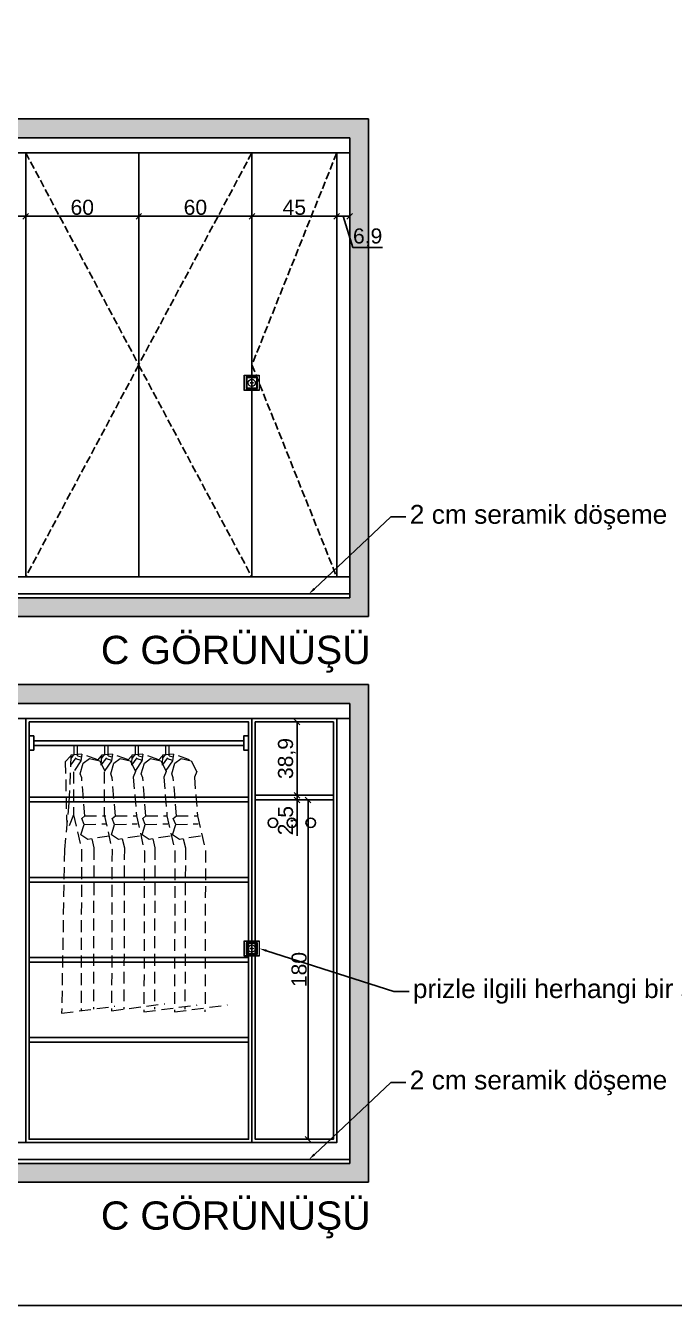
# Model space of a CAD drawing. Header units: millimetres. Extents: x 1064 to 14043, y 831 to 5538.
# Drawn here: x 5088 to 5432, y 831 to 1510 of the extents above; entities that cross this region are included whole.
import ezdxf
from ezdxf import colors
from ezdxf.entities.mleader import LeaderData, LeaderLine
from ezdxf.math import Vec2, Vec3

# ---------------------------------------------------------------- set-up
doc = ezdxf.new("R2010")
doc.units = ezdxf.units.MM
doc.set_wipeout_variables(frame=1)
doc.linetypes.add('( Hidden )', pattern=[0.375, 0.25, -0.125])
doc.linetypes.add('JIS_02_4.0', pattern=[5.5, 4, -1.5])
doc.layers.add('5_ID-Electrical _Priz', color=3, linetype='Continuous', lineweight=0)
doc.layers.add('symbol', color=8, linetype='Continuous')
doc.styles.get("Standard").update_dxf_attribs({"font": 'arial.ttf'})
doc.dimstyles.new('ISO-25', dxfattribs={"dimtxt": 8, "dimasz": 3, "dimexe": 1.25, "dimexo": 0.625, "dimtad": 1, "dimdec": 1, "dimtxsty": 'Standard', "dimblk": 'OBLIQUE', "dimcen": 2.5, "dimse1": 1, "dimse2": 1, "dimadec": 0, "dimazin": 0, "dimtfac": 1, "dimtdec": 1, "dimtmove": 0, "dimatfit": 3, "dimldrblk": 'OBLIQUE', "dimfxl": 1, "dimarcsym": 0})

# ---------------------------------------------------------------- blocks, each defined once
blk = doc.blocks.new('priz')
blk.add_wipeout([(12844.19, 13291.87), (12852.19, 13291.87), (12852.19, 13299.87), (12844.19, 13299.87)]).dxf.layer = '5_ID-Electrical _Priz'
at = {"layer": '5_ID-Electrical _Priz'}
for points in [[(12844.19, 13299.87), (12852.19, 13299.87), (12852.19, 13291.87), (12844.19, 13291.87)], [(12852.12, 13299.8), (12852.12, 13291.95), (12844.27, 13291.95), (12844.27, 13299.8)], [(12851.19, 13298.87), (12845.19, 13298.87), (12845.19, 13292.87), (12851.19, 13292.87)], [(12850.89, 13298.57), (12845.49, 13298.57), (12845.49, 13293.17), (12850.89, 13293.17)]]:
    blk.add_lwpolyline(points, close=True, dxfattribs=at)
for centre, radius in [((12848.2, 13295.85), 1.88), ((12847.6, 13295.88), 0.23), ((12848.72, 13295.87), 0.23)]:
    blk.add_circle(centre, radius, dxfattribs=at)
blk = doc.blocks.new('_Oblique')
at = {"color": 0, "linetype": 'ByBlock', "lineweight": -2}
blk.add_line((-0.5, -0.5), (0.5, 0.5), dxfattribs=at)
blk = doc.blocks.new('*D724')
at = {"color": 0, "lineweight": -2, "transparency": 16777216}
blk.add_line((5231.78, 1101.57), (5231.78, 1140.47), dxfattribs=at)
at = {"layer": 'Defpoints', "color": 0, "transparency": 16777216}
for p in [(5230.3, 1140.47), (5231.78, 1140.47), (5230.3, 1101.57)]:
    blk.add_point(p, dxfattribs=at)
at = {"color": 0, "lineweight": -2, "transparency": 16777216, "xscale": 3, "yscale": 3, "zscale": 3}
for p, rotation in [((5231.78, 1140.47), 90), ((5231.78, 1101.57), 270)]:
    blk.add_blockref('_Oblique', p, dxfattribs=dict(at, rotation=rotation))
at = {"color": 0, "transparency": 16777216, "insert": (5226.34, 1121.02), "char_height": 8, "attachment_point": 5, "rotation": 90}
blk.add_mtext('38,9', dxfattribs=at)
blk = doc.blocks.new('*D725')
at = {"color": 0, "lineweight": -2, "transparency": 16777216}
for p, q in [((5231.78, 1101.57), (5231.78, 1099.07)), ((5231.78, 1099.07), (5231.78, 1080.06))]:
    blk.add_line(p, q, dxfattribs=at)
at = {"layer": 'Defpoints', "color": 0, "transparency": 16777216}
for p in [(5227.14, 1101.57), (5227.14, 1099.07), (5231.78, 1099.07)]:
    blk.add_point(p, dxfattribs=at)
at = {"color": 0, "lineweight": -2, "transparency": 16777216, "xscale": 3, "yscale": 3, "zscale": 3}
for p, rotation in [((5231.78, 1101.57), 90), ((5231.78, 1099.07), 270)]:
    blk.add_blockref('_Oblique', p, dxfattribs=dict(at, rotation=rotation))
at = {"color": 0, "transparency": 16777216, "insert": (5226.34, 1088.06), "char_height": 8, "attachment_point": 5, "rotation": 90}
blk.add_mtext('2,5', dxfattribs=at)
blk = doc.blocks.new('*D726')
at = {"color": 0, "lineweight": -2, "transparency": 16777216}
blk.add_line((5237.55, 1099.07), (5237.55, 919.07), dxfattribs=at)
at = {"layer": 'Defpoints', "color": 0, "transparency": 16777216}
for p in [(5237.57, 1099.07), (5237.55, 919.07), (5237.57, 919.07)]:
    blk.add_point(p, dxfattribs=at)
at = {"color": 0, "lineweight": -2, "transparency": 16777216, "xscale": 3, "yscale": 3, "zscale": 3}
for p, rotation in [((5237.55, 1099.07), 90), ((5237.55, 919.07), 270)]:
    blk.add_blockref('_Oblique', p, dxfattribs=dict(at, rotation=rotation))
at = {"color": 0, "transparency": 16777216, "insert": (5232.84, 1009.07), "char_height": 8, "attachment_point": 5, "rotation": 90}
blk.add_mtext('180', dxfattribs=at)
blk = doc.blocks.new('*D730')
at = {"color": 0, "lineweight": -2, "transparency": 16777216}
blk.add_line((5027.8, 1408.71), (5087.79, 1408.71), dxfattribs=at)
at = {"layer": 'Defpoints', "color": 0, "transparency": 16777216}
for p in [(5027.8, 1419.96), (5087.79, 1422.92), (5087.79, 1408.71)]:
    blk.add_point(p, dxfattribs=at)
at = {"color": 0, "lineweight": -2, "transparency": 16777216, "xscale": 3, "yscale": 3, "zscale": 3, "rotation": 180}
blk.add_blockref('_Oblique', (5027.8, 1408.71), dxfattribs=at)
at = {"color": 0, "lineweight": -2, "transparency": 16777216, "xscale": 3, "yscale": 3, "zscale": 3}
blk.add_blockref('_Oblique', (5087.79, 1408.71), dxfattribs=at)
at = {"color": 0, "transparency": 16777216, "insert": (5057.8, 1413.42), "char_height": 8, "attachment_point": 5}
blk.add_mtext('60', dxfattribs=at)
blk = doc.blocks.new('*D731')
at = {"color": 0, "lineweight": -2, "transparency": 16777216}
blk.add_line((5087.79, 1408.71), (5147.8, 1408.71), dxfattribs=at)
at = {"layer": 'Defpoints', "color": 0, "transparency": 16777216}
for p in [(5087.79, 1422.92), (5147.8, 1423.96), (5147.8, 1408.71)]:
    blk.add_point(p, dxfattribs=at)
at = {"color": 0, "lineweight": -2, "transparency": 16777216, "xscale": 3, "yscale": 3, "zscale": 3, "rotation": 180}
blk.add_blockref('_Oblique', (5087.79, 1408.71), dxfattribs=at)
at = {"color": 0, "lineweight": -2, "transparency": 16777216, "xscale": 3, "yscale": 3, "zscale": 3}
blk.add_blockref('_Oblique', (5147.8, 1408.71), dxfattribs=at)
at = {"color": 0, "transparency": 16777216, "insert": (5117.8, 1413.42), "char_height": 8, "attachment_point": 5}
blk.add_mtext('60', dxfattribs=at)
blk = doc.blocks.new('*D732')
at = {"color": 0, "lineweight": -2, "transparency": 16777216}
blk.add_line((5147.8, 1408.71), (5207.79, 1408.71), dxfattribs=at)
at = {"layer": 'Defpoints', "color": 0, "transparency": 16777216}
for p in [(5207.79, 1427.52), (5147.8, 1423.96), (5207.79, 1408.71)]:
    blk.add_point(p, dxfattribs=at)
at = {"color": 0, "lineweight": -2, "transparency": 16777216, "xscale": 3, "yscale": 3, "zscale": 3, "rotation": 180}
blk.add_blockref('_Oblique', (5147.8, 1408.71), dxfattribs=at)
at = {"color": 0, "lineweight": -2, "transparency": 16777216, "xscale": 3, "yscale": 3, "zscale": 3}
blk.add_blockref('_Oblique', (5207.79, 1408.71), dxfattribs=at)
at = {"color": 0, "transparency": 16777216, "insert": (5177.8, 1413.42), "char_height": 8, "attachment_point": 5}
blk.add_mtext('60', dxfattribs=at)
blk = doc.blocks.new('*D733')
at = {"color": 0, "lineweight": -2, "transparency": 16777216}
blk.add_line((5207.79, 1408.71), (5252.81, 1408.71), dxfattribs=at)
at = {"layer": 'Defpoints', "color": 0, "transparency": 16777216}
for p in [(5207.79, 1427.52), (5252.81, 1425.15), (5252.81, 1408.71)]:
    blk.add_point(p, dxfattribs=at)
at = {"color": 0, "lineweight": -2, "transparency": 16777216, "xscale": 3, "yscale": 3, "zscale": 3, "rotation": 180}
blk.add_blockref('_Oblique', (5207.79, 1408.71), dxfattribs=at)
at = {"color": 0, "lineweight": -2, "transparency": 16777216, "xscale": 3, "yscale": 3, "zscale": 3}
blk.add_blockref('_Oblique', (5252.81, 1408.71), dxfattribs=at)
at = {"color": 0, "transparency": 16777216, "insert": (5230.3, 1413.4), "char_height": 8, "attachment_point": 5}
blk.add_mtext('45', dxfattribs=at)
blk = doc.blocks.new('*D734')
at = {"color": 0, "lineweight": -2, "transparency": 16777216}
for p, q in [((5252.81, 1408.71), (5259.71, 1408.71)), ((5256.26, 1408.71), (5261.24, 1392.1)), ((5261.24, 1392.1), (5277.12, 1392.1))]:
    blk.add_line(p, q, dxfattribs=at)
at = {"layer": 'Defpoints', "color": 0, "transparency": 16777216}
for p in [(5259.71, 1427.37), (5252.81, 1425.15), (5259.71, 1408.71)]:
    blk.add_point(p, dxfattribs=at)
at = {"color": 0, "lineweight": -2, "transparency": 16777216, "xscale": 3, "yscale": 3, "zscale": 3, "rotation": 180}
blk.add_blockref('_Oblique', (5252.81, 1408.71), dxfattribs=at)
at = {"color": 0, "lineweight": -2, "transparency": 16777216, "xscale": 3, "yscale": 3, "zscale": 3}
blk.add_blockref('_Oblique', (5259.71, 1408.71), dxfattribs=at)
at = {"color": 0, "transparency": 16777216, "insert": (5269.18, 1397.53), "char_height": 8, "attachment_point": 5}
blk.add_mtext('6,9', dxfattribs=at)
blk = doc.blocks.new('kesit 4')
h = blk.add_hatch()
h.set_pattern_fill('ANSI36', color=256, angle=270)
h.set_pattern_definition([(315, (-4516.5918, -8840.851), (6.1739261, -1.683798), [7.9375, -1.5875, 0, -1.5875])])
h.paths.add_polyline_path([(3149.18, 427.91), (2719.28, 427.91), (2719.28, 163.91), (3149.18, 163.91)])
h.paths.add_polyline_path([(3139.18, 173.91), (2729.28, 173.91), (2729.28, 417.91), (3139.18, 417.91)], flags=16)
for p, q in [((2719.28, 427.91), (2719.28, 163.91)), ((2719.28, 427.91), (3149.18, 427.91)), ((3149.18, 163.91), (3149.18, 427.91)), ((2729.28, 417.91), (2729.28, 173.91)), ((2729.28, 417.91), (3139.18, 417.91)), ((3139.18, 173.91), (3139.18, 417.91)), ((3139.18, 417.91), (3139.18, 401.91)), ((2729.28, 175.91), (3139.18, 175.91)), ((2729.28, 173.91), (3139.18, 173.91)), ((2719.28, 163.91), (3149.18, 163.91))]:
    blk.add_line(p, q)
at = {"color": 6}
ml = blk.add_multileader_mtext('Standard', dxfattribs=at)
ml.set_content('2 cm seramik döşeme', color=6)
ml.set_leader_properties()
ml.build(insert=Vec2(0, 0))
ctx = ml.context
ctx.base_point, ctx.char_height, ctx.plane_origin = Vec3(3168.99, 216.78), 10, Vec3(3119.87, 175.91)
notes = []
notes.append((ctx, [(0, (1, 1, 0), (3160.99, 216.78), (1, 0), 8, [(0, [(3117.47, 175.91)], 0, [])])]))
ctx.mtext.insert, ctx.mtext.flow_direction = Vec3(3170.99, 223.14), 5
for ctx, leaders in notes:
    for number, flags, end, landing, length, lines in leaders:
        leader = LeaderData()
        leader.index, (leader.has_last_leader_line, leader.has_dogleg_vector, leader.attachment_direction) = number, flags
        leader.last_leader_point, leader.dogleg_vector, leader.dogleg_length = Vec3(end), Vec3(landing), length
        for number, points, colour, breaks in lines:
            line = LeaderLine()
            line.index, line.vertices, line.color, line.breaks = number, Vec3.list(points), colors.encode_raw_color(colour), breaks
            leader.lines.append(line)
        ctx.leaders.append(leader)
at = {"layer": '5_ID-Electrical _Priz'}
blk.add_blockref('priz', (-9761.02, -13007.96), dxfattribs=at)

msp = doc.modelspace()

# ---------------------------------------------------------------- linework, layer by layer
msp.add_lwpolyline([(2303.36581, 1523.72753), (6611.18755, 1523.72753), (6611.18755, 830.8794), (2303.36581, 830.8794)], close=True)

# ---------------------------------------------------------------- next in the draw order: block references
for p in [(2120.53595, 1032.43236), (2120.53595, 732.3309)]:
    msp.add_blockref('kesit 4', p)

# ---------------------------------------------------------------- next in the draw order: linework, layer by layer
at = {"color": 6}
for p, q in [((4904.86607, 1442.37052), (5259.71329, 1442.37052)), ((5087.79414, 1442.37052), (5087.79414, 1217.37046)), ((5147.79762, 1442.37052), (5147.79762, 1217.37046)), ((5207.79359, 1442.37052), (5207.79359, 1217.37046)), ((5252.8065, 1442.37052), (5252.8065, 1217.37046)), ((4904.86607, 1217.37046), (5259.71329, 1217.37046)), ((4904.86607, 1142.26907), (5259.71329, 1142.26907)), ((5087.79414, 1142.26907), (5087.79414, 917.26901)), ((5207.79359, 1142.26907), (5207.79359, 917.26901)), ((5252.8065, 1142.26907), (5252.8065, 917.26901))]:
    msp.add_line(p, q, dxfattribs=at)
at = {"color": 252, "linetype": 'JIS_02_4.0'}
for p, q in [((5087.79461, 1442.37052), (5147.79762, 1329.87049)), ((5207.77267, 1442.37052), (5147.66965, 1329.87049)), ((5252.78558, 1442.37052), (5207.79359, 1329.87049)), ((5147.79762, 1329.87049), (5087.79461, 1217.37046)), ((5147.66965, 1329.87049), (5207.77267, 1217.37046)), ((5207.79359, 1329.87049), (5252.78558, 1217.37046))]:
    msp.add_line(p, q, dxfattribs=at)
for p, q in [((5089.59414, 1100.46907), (5205.99359, 1100.46907)), ((5089.59414, 1097.96907), (5205.99359, 1097.96907)), ((5089.59414, 1057.96907), (5205.99359, 1057.96907)), ((5089.59414, 1055.46907), (5205.99359, 1055.46907)), ((5089.59414, 1015.46907), (5205.99359, 1015.46907)), ((5089.59414, 1012.96907), (5205.99359, 1012.96907))]:
    msp.add_line(p, q)
at = {"color": 1}
for p, q in [((5209.59359, 1101.56907), (5251.0065, 1101.56907)), ((5209.59359, 1099.06907), (5251.0065, 1099.06907)), ((5089.59414, 972.96907), (5205.99359, 972.96907)), ((5089.59414, 970.46907), (5205.99359, 970.46907))]:
    msp.add_line(p, q, dxfattribs=at)
for points in [[(4967.7947, 1142.26907), (5087.79414, 1142.26907), (5087.79414, 917.26901), (4967.7947, 917.26901)], [(5087.79414, 1142.26907), (5207.79359, 1142.26907), (5207.79359, 917.26901), (5087.79414, 917.26901)], [(5207.79359, 1142.26907), (5252.8065, 1142.26907), (5252.8065, 917.26901), (5207.79359, 917.26901)], [(5089.59414, 1140.46907), (5205.99359, 1140.46907), (5205.99359, 919.06901), (5089.59414, 919.06901)], [(5209.59359, 1140.46907), (5251.0065, 1140.46907), (5251.0065, 919.06901), (5209.59359, 919.06901)]]:
    msp.add_lwpolyline(points, close=True)
at = {"color": 5}
for points in [[(5092.05683, 1132.98776), (5089.58594, 1132.98776), (5089.58594, 1125.46911), (5092.05683, 1125.46911)], [(5203.48911, 1127.97561), (5092.05683, 1127.97201), (5092.05683, 1130.48421), (5203.48911, 1130.48781)], [(5205.99359, 1132.99136), (5203.49305, 1132.99136), (5203.49305, 1125.47271), (5205.99359, 1125.47271)]]:
    msp.add_lwpolyline(points, close=True, dxfattribs=at)
for centre in [(5218.96196, 1086.94179), (5228.96196, 1086.94179), (5238.96196, 1086.94179)]:
    msp.add_circle(centre, 2.5, dxfattribs=at)
at = {"layer": 'symbol', "linetype": '( Hidden )', "lineweight": 0, "ltscale": 25}
for p, q in [((5113.5661, 1123.50158), (5113.5661, 1128.3076)), ((5115.2697, 1122.39057), (5115.2697, 1128.3076)), ((5129.76321, 1123.50158), (5129.76321, 1128.3076)), ((5131.46681, 1122.39057), (5131.46681, 1128.3076)), ((5145.96033, 1123.50158), (5145.96033, 1128.3076)), ((5147.66392, 1122.39057), (5147.66392, 1128.3076)), ((5162.15744, 1123.50158), (5162.15744, 1128.3076)), ((5163.86103, 1122.39057), (5163.86103, 1128.3076)), ((5111.70225, 1122.40704), (5108.80129, 1119.23709)), ((5111.71707, 1122.79189), (5110.74352, 1097.5078)), ((5114.42403, 1121.35816), (5111.5079, 1117.55923)), ((5113.5661, 1123.50158), (5111.64819, 1121.00307)), ((5117.55832, 1123.27812), (5111.71707, 1122.79189)), ((5114.11343, 1120.95353), (5117.26624, 1120.1662)), ((5115.2697, 1122.39057), (5117.35685, 1121.86936)), ((5117.55832, 1123.27812), (5117.07156, 1119.8745)), ((5126.0992, 1120.37427), (5117.55832, 1123.27812)), ((5118.33717, 1118.6346), (5121.6472, 1121.11438)), ((5121.6472, 1121.11438), (5127.02604, 1119.8745)), ((5127.89936, 1122.40704), (5125.83333, 1120.14943)), ((5130.62114, 1121.35816), (5127.70501, 1117.55923)), ((5127.91418, 1122.79189), (5127.71311, 1117.56978)), ((5129.76321, 1123.50158), (5127.8453, 1121.00307)), ((5133.75543, 1123.27812), (5127.91418, 1122.79189)), ((5130.31054, 1120.95353), (5133.46336, 1120.1662)), ((5131.46681, 1122.39057), (5133.55396, 1121.86936)), ((5133.75543, 1123.27812), (5133.26867, 1119.8745)), ((5142.29631, 1120.37427), (5133.75543, 1123.27812)), ((5134.53428, 1118.6346), (5137.84432, 1121.11438)), ((5137.84432, 1121.11438), (5143.22315, 1119.8745)), ((5144.09647, 1122.40704), (5142.03044, 1120.14943)), ((5146.81826, 1121.35816), (5143.90212, 1117.55923)), ((5144.11129, 1122.79189), (5143.91022, 1117.56978)), ((5145.96033, 1123.50158), (5144.04241, 1121.00307)), ((5149.95254, 1123.27812), (5144.11129, 1122.79189)), ((5146.50765, 1120.95353), (5149.66047, 1120.1662)), ((5147.66392, 1122.39057), (5149.75107, 1121.86936)), ((5149.95254, 1123.27812), (5149.46578, 1119.8745)), ((5158.49342, 1120.37427), (5149.95254, 1123.27812)), ((5150.73139, 1118.6346), (5154.04143, 1121.11438)), ((5150.73139, 1118.6346), (5154.04143, 1121.11438)), ((5154.04143, 1121.11438), (5159.42026, 1119.8745)), ((5154.04143, 1121.11438), (5159.42026, 1119.8745)), ((5160.29358, 1122.40704), (5158.22755, 1120.14943)), ((5163.01537, 1121.35816), (5160.09923, 1117.55923)), ((5160.3084, 1122.79189), (5160.10733, 1117.56978)), ((5162.15744, 1123.50158), (5160.23953, 1121.00307)), ((5166.14966, 1123.27812), (5160.3084, 1122.79189)), ((5162.70477, 1120.95353), (5165.85758, 1120.1662)), ((5163.86103, 1122.39057), (5165.94818, 1121.86936)), ((5166.14966, 1123.27812), (5165.6629, 1119.8745)), ((5174.69053, 1120.37427), (5166.14966, 1123.27812)), ((5166.9285, 1118.6346), (5170.23854, 1121.11438)), ((5166.9285, 1118.6346), (5170.23854, 1121.11438)), ((5170.23854, 1121.11438), (5175.61737, 1119.8745)), ((5170.23854, 1121.11438), (5175.61737, 1119.8745)), ((5108.80129, 1119.23709), (5109.52658, 1085.10888)), ((5117.07156, 1119.8745), (5113.17738, 1114.0397)), ((5113.17738, 1114.0397), (5113.17738, 1091.18678)), ((5116.68214, 1112.84843), (5118.33717, 1118.6346)), ((5127.02604, 1119.8745), (5129.92235, 1114.08833)), ((5133.26867, 1119.8745), (5129.37449, 1114.0397)), ((5129.37449, 1114.0397), (5129.37449, 1091.18678)), ((5132.87925, 1112.84843), (5134.53428, 1118.6346)), ((5143.22315, 1119.8745), (5146.11946, 1114.08833)), ((5146.11946, 1114.08833), (5144.87818, 1111.19525)), ((5149.46578, 1119.8745), (5145.5716, 1114.0397)), ((5149.07636, 1112.84843), (5150.73139, 1118.6346)), ((5149.07636, 1112.84843), (5150.73139, 1118.6346)), ((5159.42026, 1119.8745), (5159.84547, 1119.02502)), ((5159.42026, 1119.8745), (5162.31657, 1114.08833)), ((5162.31657, 1114.08833), (5161.07529, 1111.19525)), ((5165.6629, 1119.8745), (5161.76871, 1114.0397)), ((5165.27347, 1112.84843), (5166.9285, 1118.6346)), ((5165.27347, 1112.84843), (5166.9285, 1118.6346)), ((5175.61737, 1119.8745), (5178.51368, 1114.08833)), ((5178.51368, 1114.08833), (5177.2724, 1111.19525)), ((5117.50965, 1110.78195), (5116.68214, 1112.84843)), ((5119.16468, 1090.53036), (5117.50965, 1110.78195)), ((5133.70677, 1110.78195), (5132.87925, 1112.84843)), ((5135.36179, 1090.53036), (5133.70677, 1110.78195)), ((5144.87818, 1111.19525), (5146.53321, 1090.53036)), ((5149.90388, 1110.78195), (5149.07636, 1112.84843)), ((5149.90388, 1110.78195), (5149.07636, 1112.84843)), ((5151.55891, 1090.53036), (5149.90388, 1110.78195)), ((5161.07529, 1111.19525), (5162.73032, 1090.53036)), ((5166.10099, 1110.78195), (5165.27347, 1112.84843)), ((5166.10099, 1110.78195), (5165.27347, 1112.84843)), ((5167.75602, 1090.53036), (5166.10099, 1110.78195)), ((5177.2724, 1111.19525), (5178.92743, 1090.53036)), ((5110.74352, 1097.5078), (5108.30964, 1072.70996)), ((5113.17738, 1091.18678), (5110.74352, 1084.86576)), ((5113.17738, 1091.18678), (5117.38419, 1072.70996)), ((5117.50965, 1089.29048), (5119.16468, 1090.53036)), ((5118.75091, 1085.9841), (5117.50965, 1089.29048)), ((5118.75091, 1085.9841), (5130.74986, 1086.39739)), ((5119.16468, 1090.53036), (5130.33609, 1090.53036)), ((5129.37449, 1091.18678), (5133.58131, 1072.70996)), ((5133.70677, 1089.29048), (5135.36179, 1090.53036)), ((5134.94803, 1085.9841), (5133.70677, 1089.29048)), ((5134.94803, 1085.9841), (5146.94697, 1086.39739)), ((5135.36179, 1090.53036), (5146.53321, 1090.53036)), ((5146.53321, 1090.53036), (5150.74002, 1072.05354)), ((5149.90388, 1089.29048), (5151.55891, 1090.53036)), ((5151.14514, 1085.9841), (5149.90388, 1089.29048)), ((5151.14514, 1085.9841), (5163.14409, 1086.39739)), ((5151.55891, 1090.53036), (5162.73032, 1090.53036)), ((5162.73032, 1090.53036), (5166.93714, 1072.05354)), ((5166.10099, 1089.29048), (5167.75602, 1090.53036)), ((5167.34225, 1085.9841), (5166.10099, 1089.29048)), ((5167.34225, 1085.9841), (5179.3412, 1086.39739)), ((5167.75602, 1090.53036), (5178.92743, 1090.53036)), ((5178.92743, 1090.53036), (5183.13425, 1072.05354)), ((5117.09589, 1080.61123), (5118.75091, 1085.9841)), ((5120.81969, 1078.13144), (5117.09589, 1080.61123)), ((5131.99112, 1079.78464), (5120.81969, 1078.13144)), ((5133.293, 1080.61123), (5134.94803, 1085.9841)), ((5137.0168, 1078.13144), (5133.293, 1080.61123)), ((5148.18823, 1079.78464), (5137.0168, 1078.13144)), ((5149.49011, 1080.61123), (5151.14514, 1085.9841)), ((5153.21391, 1078.13144), (5149.49011, 1080.61123)), ((5164.38535, 1079.78464), (5153.21391, 1078.13144)), ((5165.68722, 1080.61123), (5167.34225, 1085.9841)), ((5169.41102, 1078.13144), (5165.68722, 1080.61123)), ((5180.58246, 1079.78464), (5169.41102, 1078.13144)), ((5122.80648, 1078.42546), (5123.91306, 1073.56525)), ((5123.91306, 1073.56525), (5123.66817, 988.10332)), ((5139.0036, 1078.42546), (5140.11017, 1073.56525)), ((5140.11017, 1073.56525), (5139.86528, 988.10332)), ((5155.20071, 1078.42546), (5156.30728, 1073.56525)), ((5156.30728, 1073.56525), (5156.06239, 988.10332)), ((5171.39782, 1078.42546), (5172.50439, 1073.56525)), ((5172.50439, 1073.56525), (5172.25951, 988.10332)), ((5108.30964, 1072.70996), (5106.84934, 985.90002)), ((5117.38419, 1072.70996), (5117.13931, 987.24803)), ((5133.58131, 1072.70996), (5133.33642, 987.24803)), ((5150.74002, 1072.05354), (5150.49514, 986.59161)), ((5166.93714, 1072.05354), (5166.69225, 986.59161)), ((5183.13425, 1072.05354), (5182.88936, 986.59161)), ((5106.84934, 985.90002), (5135.02239, 989.59075)), ((5133.33642, 987.24803), (5161.50947, 990.93875)), ((5133.33642, 987.24803), (5151.2195, 989.59075)), ((5150.49514, 986.59161), (5178.66819, 990.28234)), ((5166.69225, 986.59161), (5194.8653, 990.28234))]:
    msp.add_line(p, q, dxfattribs=at)

# ---------------------------------------------------------------- next in the draw order: texts
at = {"color": 1, "char_height": 15, "width": 172.095613, "attachment_point": 1}
for insert in [(5127.65055, 1186.14864), (5127.65055, 886.04718)]:
    msp.add_mtext('C GÖRÜNÜŞÜ', dxfattribs=dict(at, insert=insert))

# ---------------------------------------------------------------- next in the draw order: dimensions: what is measured, and where the dimension line sits
for base, p1, p2, picture, middle in [((5207.79359, 1408.70855), (5147.79762, 1423.9636), (5207.79359, 1427.51738), '*D732', (5177.7956, 1413.41814)), ((5252.8065, 1408.70855), (5207.79359, 1427.51738), (5252.8065, 1425.1497), '*D733', (5230.30004, 1413.40177)), ((5259.71329, 1408.70855), (5252.8065, 1425.1497), (5259.71329, 1427.36941), '*D734', (5261.86802, 1397.53077)), ((5087.79414, 1408.70855), (5027.79771, 1419.95834), (5087.79414, 1422.92469), '*D730', (5057.79593, 1413.41814)), ((5147.79762, 1408.70855), (5087.79414, 1422.92469), (5147.79762, 1423.9636), '*D731', (5117.79588, 1413.41814))]:
    dim = msp.add_linear_dim(base=base, p1=p1, p2=p2, dimstyle='ISO-25', override={"dimtmove": 1})
    dim.commit()
    dim.dimension.update_dxf_attribs({"geometry": picture, "text_midpoint": middle})
for base, p1, p2, picture, middle in [((5231.77747, 1140.46907), (5230.30004, 1101.56907), (5230.30004, 1140.46907), '*D724', (5226.34483, 1121.01907)), ((5231.77747, 1099.06907), (5227.14409, 1101.56907), (5227.14409, 1099.06907), '*D725', (5226.34483, 1088.06344)), ((5237.55369, 919.06901), (5237.56512, 1099.06907), (5237.56512, 919.06901), '*D726', (5232.84411, 1009.06904))]:
    dim = msp.add_linear_dim(base=base, p1=p1, p2=p2, angle=90, dimstyle='ISO-25')
    dim.commit()
    dim.dimension.update_dxf_attribs({"geometry": picture, "text_midpoint": middle})

# ---------------------------------------------------------------- next in the draw order: leaders
at = {"color": 6}
ml = msp.add_multileader_mtext('Standard', dxfattribs=at)
ml.set_content('prizle ilgili herhangi bir şey var mı ?', color=6)
ml.set_leader_properties()
ml.build(insert=Vec2(0, 0))
ctx = ml.context
ctx.base_point, ctx.char_height, ctx.plane_origin = Vec3(5291.14071, 997.46846), 10, Vec3(5211.71379, 1020.24513)
notes = []
notes.append((ctx, [(0, (1, 1, 0), (5283.14071, 997.46846), (1, 0), 8, [(0, [(5211.71379, 1020.24513)], 0, [])])]))
ctx.mtext.insert, ctx.mtext.flow_direction = Vec3(5293.14071, 1003.93845), 5
for ctx, leaders in notes:
    for number, flags, end, landing, length, lines in leaders:
        leader = LeaderData()
        leader.index, (leader.has_last_leader_line, leader.has_dogleg_vector, leader.attachment_direction) = number, flags
        leader.last_leader_point, leader.dogleg_vector, leader.dogleg_length = Vec3(end), Vec3(landing), length
        for number, points, colour, breaks in lines:
            line = LeaderLine()
            line.index, line.vertices, line.color, line.breaks = number, Vec3.list(points), colors.encode_raw_color(colour), breaks
            leader.lines.append(line)
        ctx.leaders.append(leader)

doc.saveas('drawing.dxf')
